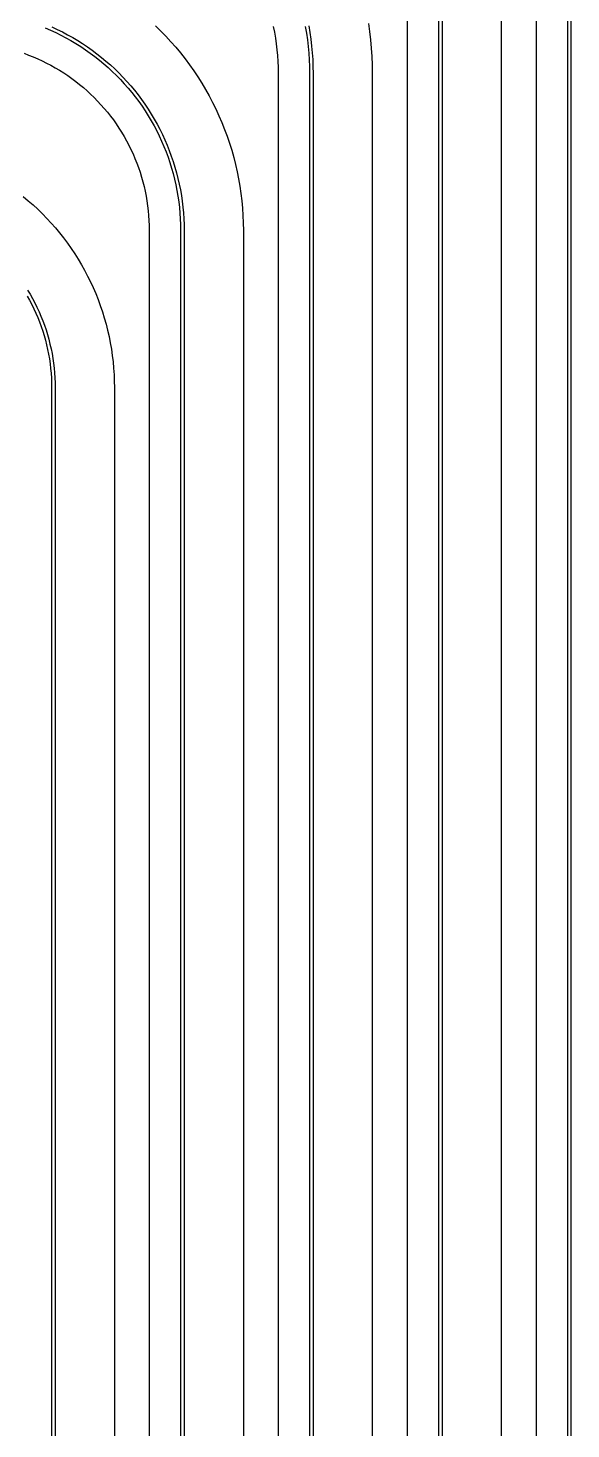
# Model space of a CAD drawing. Header units: metres. Extents: x 10 to 1210, y 10 to 2755.
# Drawn here: x 637.2 to 793, y 618.5 to 1020.7 of the extents above; entities that cross this region are included whole.
import ezdxf

# ---------------------------------------------------------------- set-up
doc = ezdxf.new("R2010")
doc.units = ezdxf.units.M
for name, color, linetype in [('ACIKLIK', 5, 'Continuous'), ('CAM_SABLON', 4, 'Continuous'), ('DIS_KENAR_V91_Z3', 1, 'Continuous'), ('LAMBA_T4_Z4', 3, 'Continuous')]:
    doc.layers.add(name, color=color, linetype=linetype)

msp = doc.modelspace()

# ---------------------------------------------------------------- linework, layer by layer
at = {"layer": 'ACIKLIK'}
for points in [[(783, 1097.82), (783, 122.18)], [(746, 1052.68), (746, 167.32)], [(707.59, 1021.08), (707.92, 1019.43), (708.21, 1017.78), (708.45, 1016.11), (708.65, 1014.44), (708.8, 1012.76), (708.91, 1011.08), (708.98, 1009.4), (709, 1007.54), (709, 212.46)], [(636.08, 1013.4), (637.4, 1012.92), (638.71, 1012.39), (640.01, 1011.84), (641.29, 1011.25), (642.56, 1010.62), (643.81, 1009.96), (645.04, 1009.27), (646.25, 1008.55), (647.45, 1007.8), (648.62, 1007.01), (649.77, 1006.2), (650.9, 1005.36), (652.01, 1004.48), (653.1, 1003.58), (654.16, 1002.65), (655.19, 1001.69), (656.21, 1000.71), (657.19, 999.69), (658.15, 998.66), (659.08, 997.6), (659.98, 996.51), (660.86, 995.4), (661.7, 994.27), (662.51, 993.12), (663.3, 991.95), (664.05, 990.75), (664.77, 989.54), (665.46, 988.31), (666.12, 987.06), (666.75, 985.79), (667.34, 984.51), (667.89, 983.21), (668.42, 981.9), (668.9, 980.58), (669.36, 979.24), (669.78, 977.89), (670.16, 976.53), (670.51, 975.17), (670.82, 973.79), (671.09, 972.41), (671.33, 971.01), (671.54, 969.62), (671.7, 968.22), (671.83, 966.81), (671.92, 965.4), (671.98, 963.99), (672, 962.4), (672, 257.6)]]:
    msp.add_lwpolyline(points, dxfattribs=at)
at = {"layer": 'CAM_SABLON'}
for points in [[(792, 1097.88), (792, 122.12)], [(755, 1052.74), (755, 167.26)], [(642.16, 1020.71), (643.67, 1020.06), (645.17, 1019.37), (646.64, 1018.64), (648.1, 1017.87), (649.54, 1017.07), (650.95, 1016.23), (652.35, 1015.35), (653.72, 1014.43), (655.06, 1013.48), (656.38, 1012.5), (657.68, 1011.48), (658.94, 1010.42), (660.18, 1009.34), (661.39, 1008.22), (662.57, 1007.07), (663.72, 1005.89), (664.84, 1004.68), (665.92, 1003.44), (666.98, 1002.18), (668, 1000.88), (668.98, 999.56), (669.93, 998.22), (670.85, 996.85), (671.73, 995.45), (672.57, 994.04), (673.37, 992.6), (674.14, 991.14), (674.87, 989.67), (675.56, 988.17), (676.21, 986.66), (676.82, 985.13), (677.39, 983.58), (677.92, 982.02), (678.41, 980.45), (678.85, 978.86), (679.26, 977.27), (679.62, 975.66), (679.94, 974.05), (680.22, 972.42), (680.46, 970.79), (680.65, 969.16), (680.8, 967.52), (680.91, 965.87), (680.98, 964.23), (681, 962.46), (681, 257.54)], [(716.77, 1021.07), (717.1, 1019.18), (717.37, 1017.28), (717.6, 1015.38), (717.77, 1013.47), (717.9, 1011.56), (717.97, 1009.64), (718, 1007.6), (718, 212.4)], [(636.96, 943.72), (637.63, 942.52), (638.27, 941.3), (638.88, 940.07), (639.45, 938.82), (640, 937.55), (640.51, 936.28), (640.98, 934.98), (641.43, 933.68), (641.83, 932.37), (642.21, 931.04), (642.55, 929.71), (642.85, 928.37), (643.12, 927.02), (643.35, 925.66), (643.55, 924.3), (643.71, 922.93), (643.84, 921.56), (643.93, 920.19), (643.98, 918.82), (644, 917.32), (644, 302.68)]]:
    msp.add_lwpolyline(points, dxfattribs=at)
at = {"layer": 'DIS_KENAR_V91_Z3'}
for points in [[(773, 1052.86), (773, 167.14)], [(734.88, 1022), (735.22, 1019.63), (735.5, 1017.26), (735.72, 1014.88), (735.87, 1012.5), (735.97, 1010.11), (736, 1007.72), (736, 212.28)], [(673.78, 1021.28), (675.3, 1019.8), (676.78, 1018.28), (678.22, 1016.73), (679.61, 1015.13), (680.97, 1013.5), (682.28, 1011.84), (683.55, 1010.14), (684.77, 1008.41), (685.95, 1006.65), (687.08, 1004.86), (688.16, 1003.04), (689.19, 1001.19), (690.18, 999.32), (691.12, 997.42), (692, 995.49), (692.84, 993.55), (693.63, 991.58), (694.36, 989.59), (695.04, 987.59), (695.67, 985.56), (696.24, 983.52), (696.76, 981.47), (697.23, 979.4), (697.64, 977.33), (698, 975.24), (698.31, 973.14), (698.56, 971.04), (698.75, 968.93), (698.89, 966.81), (698.97, 964.7), (699, 962.58), (699, 257.42)], [(635.84, 972.28), (637.26, 971.09), (638.65, 969.88), (640.01, 968.62), (641.33, 967.33), (642.62, 966.01), (643.88, 964.65), (645.09, 963.26), (646.28, 961.84), (647.42, 960.39), (648.52, 958.91), (649.59, 957.41), (650.62, 955.87), (651.6, 954.31), (652.55, 952.72), (653.45, 951.11), (654.31, 949.47), (655.13, 947.82), (655.9, 946.14), (656.63, 944.44), (657.31, 942.73), (657.95, 940.99), (658.55, 939.24), (659.09, 937.48), (659.6, 935.7), (660.05, 933.91), (660.46, 932.11), (660.82, 930.3), (661.13, 928.48), (661.4, 926.65), (661.61, 924.82), (661.78, 922.98), (661.9, 921.13), (661.98, 919.29), (662, 917.44), (662, 302.56)]]:
    msp.add_lwpolyline(points, dxfattribs=at)
at = {"layer": 'LAMBA_T4_Z4'}
for points in [[(793, 1097.89), (793, 122.11)], [(756, 1052.75), (756, 167.25)], [(644.08, 1020.97), (645.6, 1020.27), (647.1, 1019.53), (648.58, 1018.75), (650.04, 1017.93), (651.48, 1017.08), (652.89, 1016.19), (654.28, 1015.26), (655.65, 1014.29), (656.99, 1013.29), (658.31, 1012.25), (659.59, 1011.18), (660.85, 1010.08), (662.08, 1008.94), (663.28, 1007.78), (664.44, 1006.58), (665.58, 1005.35), (666.68, 1004.09), (667.75, 1002.81), (668.79, 1001.49), (669.79, 1000.15), (670.76, 998.78), (671.69, 997.39), (672.58, 995.98), (673.44, 994.54), (674.25, 993.08), (675.03, 991.6), (675.77, 990.1), (676.47, 988.58), (677.13, 987.04), (677.75, 985.49), (678.33, 983.92), (678.87, 982.33), (679.37, 980.73), (679.82, 979.12), (680.23, 977.5), (680.6, 975.87), (680.93, 974.23), (681.21, 972.58), (681.45, 970.92), (681.65, 969.26), (681.8, 967.59), (681.91, 965.93), (681.98, 964.25), (682, 962.47), (682, 257.53)], [(717.75, 1021.26), (718.08, 1019.34), (718.36, 1017.42), (718.59, 1015.48), (718.77, 1013.55), (718.9, 1011.61), (718.97, 1009.66), (719, 1007.61), (719, 212.39)], [(637.11, 945.42), (637.82, 944.22), (638.51, 943), (639.16, 941.75), (639.78, 940.5), (640.37, 939.22), (640.92, 937.94), (641.44, 936.63), (641.93, 935.32), (642.38, 933.99), (642.79, 932.65), (643.17, 931.3), (643.52, 929.94), (643.83, 928.58), (644.1, 927.2), (644.34, 925.82), (644.54, 924.43), (644.71, 923.04), (644.83, 921.64), (644.93, 920.24), (644.98, 918.84), (645, 917.33), (645, 302.67)]]:
    msp.add_lwpolyline(points, dxfattribs=at)

doc.saveas('drawing.dxf')
